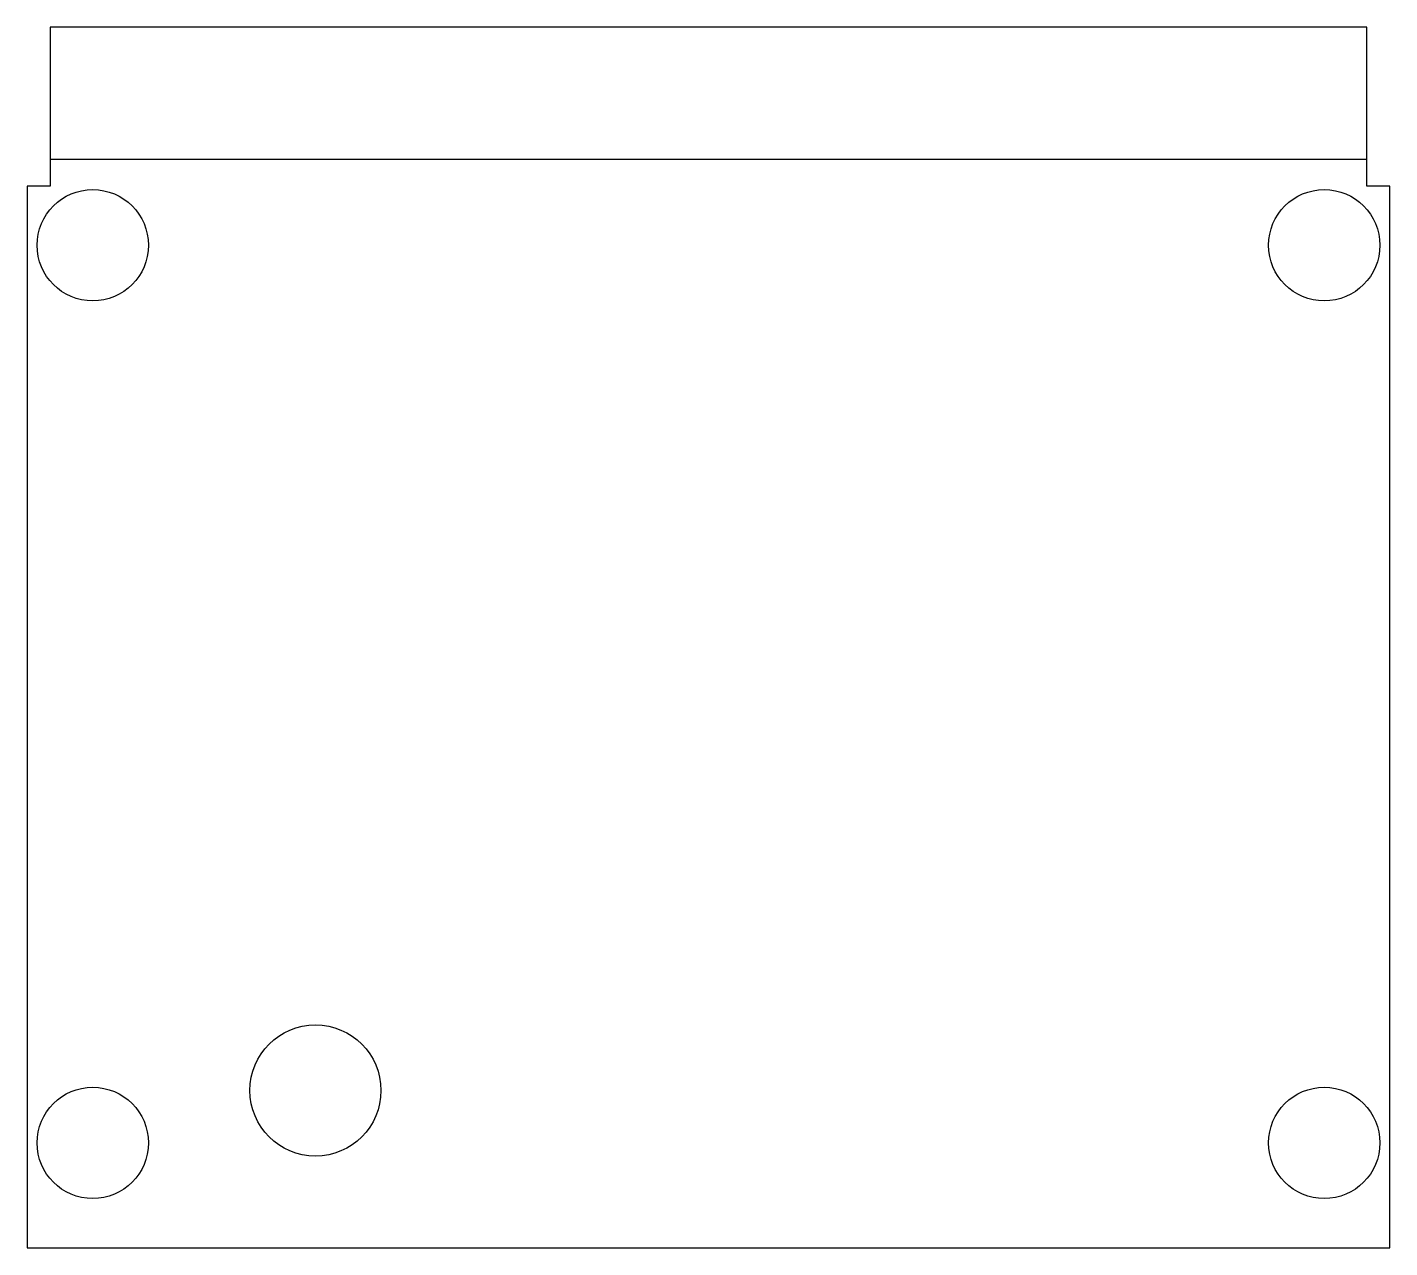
# Model space of a CAD drawing. Header units: millimetres. Extents: x 0 to 104, y 0 to 93.
import ezdxf

# ---------------------------------------------------------------- set-up
doc = ezdxf.new("R2010")
doc.units = ezdxf.units.MM
doc.layers.add('BEND', color=1, linetype='Continuous')
doc.layers.add('CUT', color=7, linetype='Continuous')

msp = doc.modelspace()

# ---------------------------------------------------------------- linework, layer by layer
at = {"layer": 'BEND'}
msp.add_line((1.75, 83.07), (102.25, 83.07), dxfattribs=at)
at = {"layer": 'CUT'}
msp.add_lwpolyline([(0, 81), (0, 0), (104, 0), (104, 81), (102.25, 81), (102.25, 93.13), (1.75, 93.13), (1.75, 81)], close=True, dxfattribs=at)
for centre, radius in [((5, 76.5), 4.25), ((99, 76.5), 4.25), ((22, 12), 5), ((5, 8), 4.25), ((99, 8), 4.25)]:
    msp.add_circle(centre, radius, dxfattribs=at)

doc.saveas('drawing.dxf')
